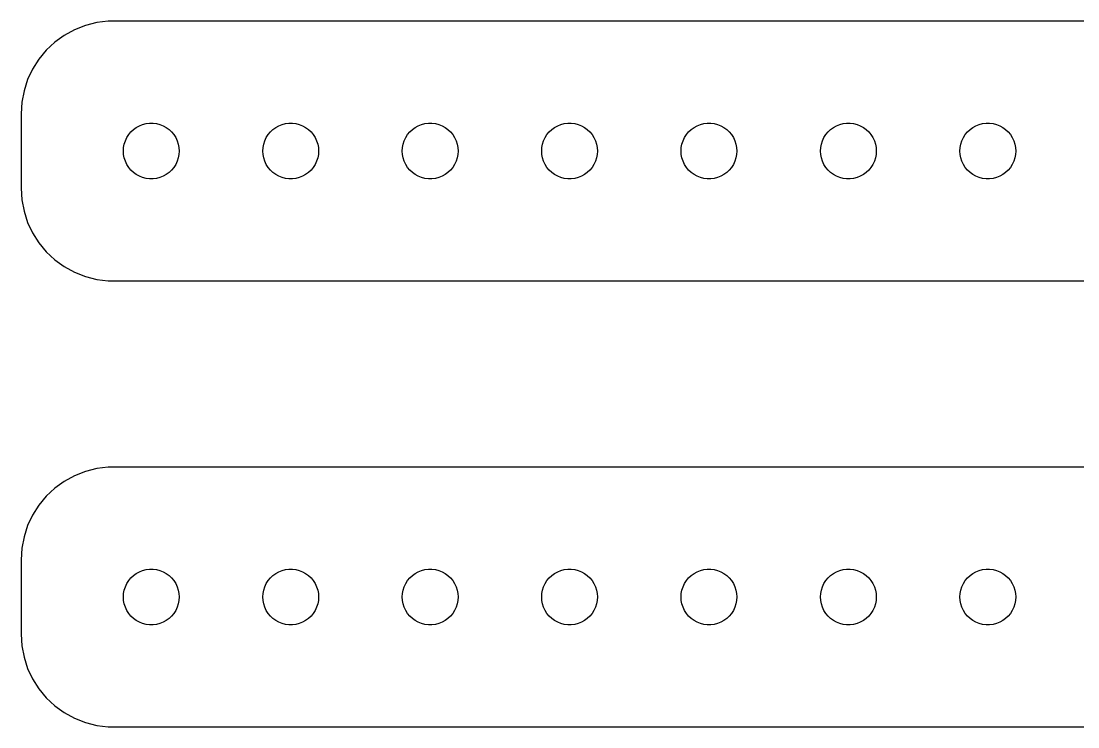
# Model space of a CAD drawing. Header units: metres. Extents: x -240 to 240, y 41 to 79.
# Drawn here: x -239.5 to -182.7, y 41 to 79 of the extents above; entities that cross this region are included whole.
import ezdxf

# ---------------------------------------------------------------- set-up
doc = ezdxf.new("R2010")
doc.units = ezdxf.units.M

msp = doc.modelspace()

# ---------------------------------------------------------------- linework, layer by layer
for p, q in [((-236.629, 78.5241), (-237.179, 78.2216)), ((-236.045, 78.7553), (-236.629, 78.5241)), ((-235.437, 78.9114), (-236.045, 78.7553)), ((-234.814, 78.9901), (-235.437, 78.9114)), ((234.814, 78.9901), (-234.814, 78.9901)), ((-237.179, 78.2216), (-237.687, 77.8526)), ((-238.145, 77.4227), (-238.545, 76.9389)), ((-237.687, 77.8526), (-238.145, 77.4227)), ((-238.545, 76.9389), (-238.882, 76.4088)), ((-238.882, 76.4088), (-239.149, 75.8406)), ((-239.149, 75.8406), (-239.343, 75.2434)), ((-239.343, 75.2434), (-239.461, 74.6267)), ((-239.461, 74.6267), (-239.5, 74)), ((-239.5, 74), (-239.5, 70)), ((-233.304, 73.2665), (-233.139, 73.3572)), ((-233.139, 73.3572), (-232.964, 73.4266)), ((-232.964, 73.4266), (-232.781, 73.4734)), ((-232.781, 73.4734), (-232.594, 73.497)), ((-232.594, 73.497), (-232.406, 73.497)), ((-232.406, 73.497), (-232.219, 73.4734)), ((-232.219, 73.4734), (-232.036, 73.4266)), ((-232.036, 73.4266), (-231.861, 73.3572)), ((-231.861, 73.3572), (-231.696, 73.2665)), ((-225.804, 73.2665), (-225.639, 73.3572)), ((-225.639, 73.3572), (-225.464, 73.4266)), ((-225.464, 73.4266), (-225.281, 73.4734)), ((-225.281, 73.4734), (-225.094, 73.497)), ((-225.094, 73.497), (-224.906, 73.497)), ((-224.906, 73.497), (-224.719, 73.4734)), ((-224.719, 73.4734), (-224.536, 73.4266)), ((-224.536, 73.4266), (-224.361, 73.3572)), ((-224.361, 73.3572), (-224.196, 73.2665)), ((-218.304, 73.2665), (-218.139, 73.3572)), ((-218.139, 73.3572), (-217.964, 73.4266)), ((-217.964, 73.4266), (-217.781, 73.4734)), ((-217.781, 73.4734), (-217.594, 73.497)), ((-217.594, 73.497), (-217.406, 73.497)), ((-217.406, 73.497), (-217.219, 73.4734)), ((-217.219, 73.4734), (-217.036, 73.4266)), ((-217.036, 73.4266), (-216.861, 73.3572)), ((-216.861, 73.3572), (-216.696, 73.2665)), ((-210.804, 73.2665), (-210.639, 73.3572)), ((-210.639, 73.3572), (-210.464, 73.4266)), ((-210.464, 73.4266), (-210.281, 73.4734)), ((-210.281, 73.4734), (-210.094, 73.497)), ((-210.094, 73.497), (-209.906, 73.497)), ((-209.906, 73.497), (-209.719, 73.4734)), ((-209.719, 73.4734), (-209.536, 73.4266)), ((-209.536, 73.4266), (-209.361, 73.3572)), ((-209.361, 73.3572), (-209.196, 73.2665)), ((-203.304, 73.2665), (-203.139, 73.3572)), ((-203.139, 73.3572), (-202.964, 73.4266)), ((-202.964, 73.4266), (-202.781, 73.4734)), ((-202.781, 73.4734), (-202.594, 73.497)), ((-202.594, 73.497), (-202.406, 73.497)), ((-202.406, 73.497), (-202.219, 73.4734)), ((-202.219, 73.4734), (-202.036, 73.4266)), ((-202.036, 73.4266), (-201.861, 73.3572)), ((-201.861, 73.3572), (-201.696, 73.2665)), ((-195.804, 73.2665), (-195.639, 73.3572)), ((-195.639, 73.3572), (-195.464, 73.4266)), ((-195.464, 73.4266), (-195.281, 73.4734)), ((-195.281, 73.4734), (-195.094, 73.497)), ((-195.094, 73.497), (-194.906, 73.497)), ((-194.906, 73.497), (-194.719, 73.4734)), ((-194.719, 73.4734), (-194.536, 73.4266)), ((-194.536, 73.4266), (-194.361, 73.3572)), ((-194.361, 73.3572), (-194.196, 73.2665)), ((-188.304, 73.2665), (-188.139, 73.3572)), ((-188.139, 73.3572), (-187.964, 73.4266)), ((-187.964, 73.4266), (-187.781, 73.4734)), ((-187.781, 73.4734), (-187.594, 73.497)), ((-187.594, 73.497), (-187.406, 73.497)), ((-187.406, 73.497), (-187.219, 73.4734)), ((-187.219, 73.4734), (-187.036, 73.4266)), ((-187.036, 73.4266), (-186.861, 73.3572)), ((-186.861, 73.3572), (-186.696, 73.2665)), ((-233.814, 72.7226), (-233.714, 72.8817)), ((-233.714, 72.8817), (-233.593, 73.0268)), ((-233.593, 73.0268), (-233.456, 73.1558)), ((-233.456, 73.1558), (-233.304, 73.2665)), ((-231.696, 73.2665), (-231.544, 73.1558)), ((-231.544, 73.1558), (-231.407, 73.0268)), ((-231.407, 73.0268), (-231.286, 72.8817)), ((-231.286, 72.8817), (-231.186, 72.7226)), ((-226.314, 72.7226), (-226.214, 72.8817)), ((-226.214, 72.8817), (-226.093, 73.0268)), ((-226.093, 73.0268), (-225.956, 73.1558)), ((-225.956, 73.1558), (-225.804, 73.2665)), ((-224.196, 73.2665), (-224.044, 73.1558)), ((-224.044, 73.1558), (-223.907, 73.0268)), ((-223.907, 73.0268), (-223.786, 72.8817)), ((-223.786, 72.8817), (-223.686, 72.7226)), ((-218.814, 72.7226), (-218.714, 72.8817)), ((-218.714, 72.8817), (-218.593, 73.0268)), ((-218.593, 73.0268), (-218.456, 73.1558)), ((-218.456, 73.1558), (-218.304, 73.2665)), ((-216.696, 73.2665), (-216.544, 73.1558)), ((-216.544, 73.1558), (-216.407, 73.0268)), ((-216.407, 73.0268), (-216.286, 72.8817)), ((-216.286, 72.8817), (-216.186, 72.7226)), ((-211.314, 72.7226), (-211.214, 72.8817)), ((-211.214, 72.8817), (-211.093, 73.0268)), ((-211.093, 73.0268), (-210.956, 73.1558)), ((-210.956, 73.1558), (-210.804, 73.2665)), ((-209.196, 73.2665), (-209.044, 73.1558)), ((-209.044, 73.1558), (-208.907, 73.0268)), ((-208.907, 73.0268), (-208.786, 72.8817)), ((-208.786, 72.8817), (-208.686, 72.7226)), ((-203.814, 72.7226), (-203.714, 72.8817)), ((-203.714, 72.8817), (-203.593, 73.0268)), ((-203.593, 73.0268), (-203.456, 73.1558)), ((-203.456, 73.1558), (-203.304, 73.2665)), ((-201.696, 73.2665), (-201.544, 73.1558)), ((-201.544, 73.1558), (-201.407, 73.0268)), ((-201.407, 73.0268), (-201.286, 72.8817)), ((-201.286, 72.8817), (-201.186, 72.7226)), ((-196.314, 72.7226), (-196.214, 72.8817)), ((-196.214, 72.8817), (-196.093, 73.0268)), ((-196.093, 73.0268), (-195.956, 73.1558)), ((-195.956, 73.1558), (-195.804, 73.2665)), ((-194.196, 73.2665), (-194.044, 73.1558)), ((-194.044, 73.1558), (-193.907, 73.0268)), ((-193.907, 73.0268), (-193.786, 72.8817)), ((-193.786, 72.8817), (-193.686, 72.7226)), ((-188.814, 72.7226), (-188.714, 72.8817)), ((-188.714, 72.8817), (-188.593, 73.0268)), ((-188.593, 73.0268), (-188.456, 73.1558)), ((-188.456, 73.1558), (-188.304, 73.2665)), ((-186.696, 73.2665), (-186.544, 73.1558)), ((-186.544, 73.1558), (-186.407, 73.0268)), ((-186.407, 73.0268), (-186.286, 72.8817)), ((-186.286, 72.8817), (-186.186, 72.7226)), ((-233.988, 72.188), (-233.953, 72.373)), ((-233.953, 72.373), (-233.895, 72.5522)), ((-233.895, 72.5522), (-233.814, 72.7226)), ((-231.186, 72.7226), (-231.105, 72.5522)), ((-231.105, 72.5522), (-231.047, 72.373)), ((-231.047, 72.373), (-231.012, 72.188)), ((-226.488, 72.188), (-226.453, 72.373)), ((-226.453, 72.373), (-226.395, 72.5522)), ((-226.395, 72.5522), (-226.314, 72.7226)), ((-223.686, 72.7226), (-223.605, 72.5522)), ((-223.605, 72.5522), (-223.547, 72.373)), ((-223.547, 72.373), (-223.512, 72.188)), ((-218.988, 72.188), (-218.953, 72.373)), ((-218.953, 72.373), (-218.895, 72.5522)), ((-218.895, 72.5522), (-218.814, 72.7226)), ((-216.186, 72.7226), (-216.105, 72.5522)), ((-216.105, 72.5522), (-216.047, 72.373)), ((-216.047, 72.373), (-216.012, 72.188)), ((-211.488, 72.188), (-211.453, 72.373)), ((-211.453, 72.373), (-211.395, 72.5522)), ((-211.395, 72.5522), (-211.314, 72.7226)), ((-208.686, 72.7226), (-208.605, 72.5522)), ((-208.605, 72.5522), (-208.547, 72.373)), ((-208.547, 72.373), (-208.512, 72.188)), ((-203.988, 72.188), (-203.953, 72.373)), ((-203.953, 72.373), (-203.895, 72.5522)), ((-203.895, 72.5522), (-203.814, 72.7226)), ((-201.186, 72.7226), (-201.105, 72.5522)), ((-201.105, 72.5522), (-201.047, 72.373)), ((-201.047, 72.373), (-201.012, 72.188)), ((-196.488, 72.188), (-196.453, 72.373)), ((-196.453, 72.373), (-196.395, 72.5522)), ((-196.395, 72.5522), (-196.314, 72.7226)), ((-193.686, 72.7226), (-193.605, 72.5522)), ((-193.605, 72.5522), (-193.547, 72.373)), ((-193.547, 72.373), (-193.512, 72.188)), ((-188.988, 72.188), (-188.953, 72.373)), ((-188.953, 72.373), (-188.895, 72.5522)), ((-188.895, 72.5522), (-188.814, 72.7226)), ((-186.186, 72.7226), (-186.105, 72.5522)), ((-186.105, 72.5522), (-186.047, 72.373)), ((-186.047, 72.373), (-186.012, 72.188)), ((-234, 72), (-233.988, 72.188)), ((-233.988, 71.812), (-234, 72)), ((-233.953, 71.627), (-233.988, 71.812)), ((-233.895, 71.4478), (-233.953, 71.627)), ((-231.047, 71.627), (-231.105, 71.4478)), ((-231.012, 71.812), (-231.047, 71.627)), ((-231.012, 72.188), (-231, 72)), ((-231, 72), (-231.012, 71.812)), ((-226.5, 72), (-226.488, 72.188)), ((-226.488, 71.812), (-226.5, 72)), ((-226.453, 71.627), (-226.488, 71.812)), ((-226.395, 71.4478), (-226.453, 71.627)), ((-223.547, 71.627), (-223.605, 71.4478)), ((-223.512, 71.812), (-223.547, 71.627)), ((-223.512, 72.188), (-223.5, 72)), ((-223.5, 72), (-223.512, 71.812)), ((-219, 72), (-218.988, 72.188)), ((-218.988, 71.812), (-219, 72)), ((-218.953, 71.627), (-218.988, 71.812)), ((-218.895, 71.4478), (-218.953, 71.627)), ((-216.047, 71.627), (-216.105, 71.4478)), ((-216.012, 71.812), (-216.047, 71.627)), ((-216.012, 72.188), (-216, 72)), ((-216, 72), (-216.012, 71.812)), ((-211.5, 72), (-211.488, 72.188)), ((-211.488, 71.812), (-211.5, 72)), ((-211.453, 71.627), (-211.488, 71.812)), ((-211.395, 71.4478), (-211.453, 71.627)), ((-208.547, 71.627), (-208.605, 71.4478)), ((-208.512, 71.812), (-208.547, 71.627)), ((-208.512, 72.188), (-208.5, 72)), ((-208.5, 72), (-208.512, 71.812)), ((-204, 72), (-203.988, 72.188)), ((-203.988, 71.812), (-204, 72)), ((-203.953, 71.627), (-203.988, 71.812)), ((-203.895, 71.4478), (-203.953, 71.627)), ((-201.047, 71.627), (-201.105, 71.4478)), ((-201.012, 71.812), (-201.047, 71.627)), ((-201.012, 72.188), (-201, 72)), ((-201, 72), (-201.012, 71.812)), ((-196.5, 72), (-196.488, 72.188)), ((-196.488, 71.812), (-196.5, 72)), ((-196.453, 71.627), (-196.488, 71.812)), ((-196.395, 71.4478), (-196.453, 71.627)), ((-193.547, 71.627), (-193.605, 71.4478)), ((-193.512, 71.812), (-193.547, 71.627)), ((-193.512, 72.188), (-193.5, 72)), ((-193.5, 72), (-193.512, 71.812)), ((-189, 72), (-188.988, 72.188)), ((-188.988, 71.812), (-189, 72)), ((-188.953, 71.627), (-188.988, 71.812)), ((-188.895, 71.4478), (-188.953, 71.627)), ((-186.047, 71.627), (-186.105, 71.4478)), ((-186.012, 71.812), (-186.047, 71.627)), ((-186.012, 72.188), (-186, 72)), ((-186, 72), (-186.012, 71.812)), ((-233.814, 71.2774), (-233.895, 71.4478)), ((-233.714, 71.1183), (-233.814, 71.2774)), ((-233.593, 70.9732), (-233.714, 71.1183)), ((-231.286, 71.1183), (-231.407, 70.9732)), ((-231.186, 71.2774), (-231.286, 71.1183)), ((-231.105, 71.4478), (-231.186, 71.2774)), ((-226.314, 71.2774), (-226.395, 71.4478)), ((-226.214, 71.1183), (-226.314, 71.2774)), ((-226.093, 70.9732), (-226.214, 71.1183)), ((-223.786, 71.1183), (-223.907, 70.9732)), ((-223.686, 71.2774), (-223.786, 71.1183)), ((-223.605, 71.4478), (-223.686, 71.2774)), ((-218.814, 71.2774), (-218.895, 71.4478)), ((-218.714, 71.1183), (-218.814, 71.2774)), ((-218.593, 70.9732), (-218.714, 71.1183)), ((-216.286, 71.1183), (-216.407, 70.9732)), ((-216.186, 71.2774), (-216.286, 71.1183)), ((-216.105, 71.4478), (-216.186, 71.2774)), ((-211.314, 71.2774), (-211.395, 71.4478)), ((-211.214, 71.1183), (-211.314, 71.2774)), ((-211.093, 70.9732), (-211.214, 71.1183)), ((-208.786, 71.1183), (-208.907, 70.9732)), ((-208.686, 71.2774), (-208.786, 71.1183)), ((-208.605, 71.4478), (-208.686, 71.2774)), ((-203.814, 71.2774), (-203.895, 71.4478)), ((-203.714, 71.1183), (-203.814, 71.2774)), ((-203.593, 70.9732), (-203.714, 71.1183)), ((-201.286, 71.1183), (-201.407, 70.9732)), ((-201.186, 71.2774), (-201.286, 71.1183)), ((-201.105, 71.4478), (-201.186, 71.2774)), ((-196.314, 71.2774), (-196.395, 71.4478)), ((-196.214, 71.1183), (-196.314, 71.2774)), ((-196.093, 70.9732), (-196.214, 71.1183)), ((-193.786, 71.1183), (-193.907, 70.9732)), ((-193.686, 71.2774), (-193.786, 71.1183)), ((-193.605, 71.4478), (-193.686, 71.2774)), ((-188.814, 71.2774), (-188.895, 71.4478)), ((-188.714, 71.1183), (-188.814, 71.2774)), ((-188.593, 70.9732), (-188.714, 71.1183)), ((-186.286, 71.1183), (-186.407, 70.9732)), ((-186.186, 71.2774), (-186.286, 71.1183)), ((-186.105, 71.4478), (-186.186, 71.2774)), ((-233.456, 70.8442), (-233.593, 70.9732)), ((-233.304, 70.7335), (-233.456, 70.8442)), ((-233.139, 70.6428), (-233.304, 70.7335)), ((-232.964, 70.5734), (-233.139, 70.6428)), ((-232.781, 70.5266), (-232.964, 70.5734)), ((-232.594, 70.503), (-232.781, 70.5266)), ((-232.406, 70.503), (-232.594, 70.503)), ((-232.219, 70.5266), (-232.406, 70.503)), ((-232.036, 70.5734), (-232.219, 70.5266)), ((-231.861, 70.6428), (-232.036, 70.5734)), ((-231.696, 70.7335), (-231.861, 70.6428)), ((-231.544, 70.8442), (-231.696, 70.7335)), ((-231.407, 70.9732), (-231.544, 70.8442)), ((-225.956, 70.8442), (-226.093, 70.9732)), ((-225.804, 70.7335), (-225.956, 70.8442)), ((-225.639, 70.6428), (-225.804, 70.7335)), ((-225.464, 70.5734), (-225.639, 70.6428)), ((-225.281, 70.5266), (-225.464, 70.5734)), ((-225.094, 70.503), (-225.281, 70.5266)), ((-224.906, 70.503), (-225.094, 70.503)), ((-224.719, 70.5266), (-224.906, 70.503)), ((-224.536, 70.5734), (-224.719, 70.5266)), ((-224.361, 70.6428), (-224.536, 70.5734)), ((-224.196, 70.7335), (-224.361, 70.6428)), ((-224.044, 70.8442), (-224.196, 70.7335)), ((-223.907, 70.9732), (-224.044, 70.8442)), ((-218.456, 70.8442), (-218.593, 70.9732)), ((-218.304, 70.7335), (-218.456, 70.8442)), ((-218.139, 70.6428), (-218.304, 70.7335)), ((-217.964, 70.5734), (-218.139, 70.6428)), ((-217.781, 70.5266), (-217.964, 70.5734)), ((-217.594, 70.503), (-217.781, 70.5266)), ((-217.406, 70.503), (-217.594, 70.503)), ((-217.219, 70.5266), (-217.406, 70.503)), ((-217.036, 70.5734), (-217.219, 70.5266)), ((-216.861, 70.6428), (-217.036, 70.5734)), ((-216.696, 70.7335), (-216.861, 70.6428)), ((-216.544, 70.8442), (-216.696, 70.7335)), ((-216.407, 70.9732), (-216.544, 70.8442)), ((-210.956, 70.8442), (-211.093, 70.9732)), ((-210.804, 70.7335), (-210.956, 70.8442)), ((-210.639, 70.6428), (-210.804, 70.7335)), ((-210.464, 70.5734), (-210.639, 70.6428)), ((-210.281, 70.5266), (-210.464, 70.5734)), ((-210.094, 70.503), (-210.281, 70.5266)), ((-209.906, 70.503), (-210.094, 70.503)), ((-209.719, 70.5266), (-209.906, 70.503)), ((-209.536, 70.5734), (-209.719, 70.5266)), ((-209.361, 70.6428), (-209.536, 70.5734)), ((-209.196, 70.7335), (-209.361, 70.6428)), ((-209.044, 70.8442), (-209.196, 70.7335)), ((-208.907, 70.9732), (-209.044, 70.8442)), ((-203.456, 70.8442), (-203.593, 70.9732)), ((-203.304, 70.7335), (-203.456, 70.8442)), ((-203.139, 70.6428), (-203.304, 70.7335)), ((-202.964, 70.5734), (-203.139, 70.6428)), ((-202.781, 70.5266), (-202.964, 70.5734)), ((-202.594, 70.503), (-202.781, 70.5266)), ((-202.406, 70.503), (-202.594, 70.503)), ((-202.219, 70.5266), (-202.406, 70.503)), ((-202.036, 70.5734), (-202.219, 70.5266)), ((-201.861, 70.6428), (-202.036, 70.5734)), ((-201.696, 70.7335), (-201.861, 70.6428)), ((-201.544, 70.8442), (-201.696, 70.7335)), ((-201.407, 70.9732), (-201.544, 70.8442)), ((-195.956, 70.8442), (-196.093, 70.9732)), ((-195.804, 70.7335), (-195.956, 70.8442)), ((-195.639, 70.6428), (-195.804, 70.7335)), ((-195.464, 70.5734), (-195.639, 70.6428)), ((-195.281, 70.5266), (-195.464, 70.5734)), ((-195.094, 70.503), (-195.281, 70.5266)), ((-194.906, 70.503), (-195.094, 70.503)), ((-194.719, 70.5266), (-194.906, 70.503)), ((-194.536, 70.5734), (-194.719, 70.5266)), ((-194.361, 70.6428), (-194.536, 70.5734)), ((-194.196, 70.7335), (-194.361, 70.6428)), ((-194.044, 70.8442), (-194.196, 70.7335)), ((-193.907, 70.9732), (-194.044, 70.8442)), ((-188.456, 70.8442), (-188.593, 70.9732)), ((-188.304, 70.7335), (-188.456, 70.8442)), ((-188.139, 70.6428), (-188.304, 70.7335)), ((-187.964, 70.5734), (-188.139, 70.6428)), ((-187.781, 70.5266), (-187.964, 70.5734)), ((-187.594, 70.503), (-187.781, 70.5266)), ((-187.406, 70.503), (-187.594, 70.503)), ((-187.219, 70.5266), (-187.406, 70.503)), ((-187.036, 70.5734), (-187.219, 70.5266)), ((-186.861, 70.6428), (-187.036, 70.5734)), ((-186.696, 70.7335), (-186.861, 70.6428)), ((-186.544, 70.8442), (-186.696, 70.7335)), ((-186.407, 70.9732), (-186.544, 70.8442)), ((-239.5, 70), (-239.461, 69.3733)), ((-239.461, 69.3733), (-239.343, 68.7566)), ((-239.343, 68.7566), (-239.149, 68.1594)), ((-239.149, 68.1594), (-238.882, 67.5912)), ((-238.882, 67.5912), (-238.545, 67.0611)), ((-238.545, 67.0611), (-238.145, 66.5773)), ((-238.145, 66.5773), (-237.687, 66.1474)), ((-237.687, 66.1474), (-237.179, 65.7784)), ((-237.179, 65.7784), (-236.629, 65.4759)), ((-236.629, 65.4759), (-236.045, 65.2447)), ((-236.045, 65.2447), (-235.437, 65.0886)), ((-235.437, 65.0886), (-234.814, 65.0099)), ((-234.814, 65.0099), (234.814, 65.0099)), ((-236.045, 54.7553), (-236.629, 54.5241)), ((-235.437, 54.9114), (-236.045, 54.7553)), ((-234.814, 54.9901), (-235.437, 54.9114)), ((234.814, 54.9901), (-234.814, 54.9901)), ((-237.179, 54.2216), (-237.687, 53.8526)), ((-236.629, 54.5241), (-237.179, 54.2216)), ((-237.687, 53.8526), (-238.145, 53.4227)), ((-238.545, 52.9389), (-238.882, 52.4088)), ((-238.145, 53.4227), (-238.545, 52.9389)), ((-238.882, 52.4088), (-239.149, 51.8406)), ((-239.149, 51.8406), (-239.343, 51.2434)), ((-239.343, 51.2434), (-239.461, 50.6267)), ((-239.461, 50.6267), (-239.5, 50)), ((-239.5, 50), (-239.5, 46)), ((-232.964, 49.4266), (-232.781, 49.4734)), ((-232.781, 49.4734), (-232.594, 49.497)), ((-232.594, 49.497), (-232.406, 49.497)), ((-232.406, 49.497), (-232.219, 49.4734)), ((-232.219, 49.4734), (-232.036, 49.4266)), ((-225.464, 49.4266), (-225.281, 49.4734)), ((-225.281, 49.4734), (-225.094, 49.497)), ((-225.094, 49.497), (-224.906, 49.497)), ((-224.906, 49.497), (-224.719, 49.4734)), ((-224.719, 49.4734), (-224.536, 49.4266)), ((-217.964, 49.4266), (-217.781, 49.4734)), ((-217.781, 49.4734), (-217.594, 49.497)), ((-217.594, 49.497), (-217.406, 49.497)), ((-217.406, 49.497), (-217.219, 49.4734)), ((-217.219, 49.4734), (-217.036, 49.4266)), ((-210.464, 49.4266), (-210.281, 49.4734)), ((-210.281, 49.4734), (-210.094, 49.497)), ((-210.094, 49.497), (-209.906, 49.497)), ((-209.906, 49.497), (-209.719, 49.4734)), ((-209.719, 49.4734), (-209.536, 49.4266)), ((-202.964, 49.4266), (-202.781, 49.4734)), ((-202.781, 49.4734), (-202.594, 49.497)), ((-202.594, 49.497), (-202.406, 49.497)), ((-202.406, 49.497), (-202.219, 49.4734)), ((-202.219, 49.4734), (-202.036, 49.4266)), ((-195.464, 49.4266), (-195.281, 49.4734)), ((-195.281, 49.4734), (-195.094, 49.497)), ((-195.094, 49.497), (-194.906, 49.497)), ((-194.906, 49.497), (-194.719, 49.4734)), ((-194.719, 49.4734), (-194.536, 49.4266)), ((-187.964, 49.4266), (-187.781, 49.4734)), ((-187.781, 49.4734), (-187.594, 49.497)), ((-187.594, 49.497), (-187.406, 49.497)), ((-187.406, 49.497), (-187.219, 49.4734)), ((-187.219, 49.4734), (-187.036, 49.4266)), ((-233.714, 48.8817), (-233.593, 49.0268)), ((-233.593, 49.0268), (-233.456, 49.1558)), ((-233.456, 49.1558), (-233.304, 49.2665)), ((-233.304, 49.2665), (-233.139, 49.3572)), ((-233.139, 49.3572), (-232.964, 49.4266)), ((-232.036, 49.4266), (-231.861, 49.3572)), ((-231.861, 49.3572), (-231.696, 49.2665)), ((-231.696, 49.2665), (-231.544, 49.1558)), ((-231.544, 49.1558), (-231.407, 49.0268)), ((-231.407, 49.0268), (-231.286, 48.8817)), ((-226.214, 48.8817), (-226.093, 49.0268)), ((-226.093, 49.0268), (-225.956, 49.1558)), ((-225.956, 49.1558), (-225.804, 49.2665)), ((-225.804, 49.2665), (-225.639, 49.3572)), ((-225.639, 49.3572), (-225.464, 49.4266)), ((-224.536, 49.4266), (-224.361, 49.3572)), ((-224.361, 49.3572), (-224.196, 49.2665)), ((-224.196, 49.2665), (-224.044, 49.1558)), ((-224.044, 49.1558), (-223.907, 49.0268)), ((-223.907, 49.0268), (-223.786, 48.8817)), ((-218.714, 48.8817), (-218.593, 49.0268)), ((-218.593, 49.0268), (-218.456, 49.1558)), ((-218.456, 49.1558), (-218.304, 49.2665)), ((-218.304, 49.2665), (-218.139, 49.3572)), ((-218.139, 49.3572), (-217.964, 49.4266)), ((-217.036, 49.4266), (-216.861, 49.3572)), ((-216.861, 49.3572), (-216.696, 49.2665)), ((-216.696, 49.2665), (-216.544, 49.1558)), ((-216.544, 49.1558), (-216.407, 49.0268)), ((-216.407, 49.0268), (-216.286, 48.8817)), ((-211.214, 48.8817), (-211.093, 49.0268)), ((-211.093, 49.0268), (-210.956, 49.1558)), ((-210.956, 49.1558), (-210.804, 49.2665)), ((-210.804, 49.2665), (-210.639, 49.3572)), ((-210.639, 49.3572), (-210.464, 49.4266)), ((-209.536, 49.4266), (-209.361, 49.3572)), ((-209.361, 49.3572), (-209.196, 49.2665)), ((-209.196, 49.2665), (-209.044, 49.1558)), ((-209.044, 49.1558), (-208.907, 49.0268)), ((-208.907, 49.0268), (-208.786, 48.8817)), ((-203.714, 48.8817), (-203.593, 49.0268)), ((-203.593, 49.0268), (-203.456, 49.1558)), ((-203.456, 49.1558), (-203.304, 49.2665)), ((-203.304, 49.2665), (-203.139, 49.3572)), ((-203.139, 49.3572), (-202.964, 49.4266)), ((-202.036, 49.4266), (-201.861, 49.3572)), ((-201.861, 49.3572), (-201.696, 49.2665)), ((-201.696, 49.2665), (-201.544, 49.1558)), ((-201.544, 49.1558), (-201.407, 49.0268)), ((-201.407, 49.0268), (-201.286, 48.8817)), ((-196.214, 48.8817), (-196.093, 49.0268)), ((-196.093, 49.0268), (-195.956, 49.1558)), ((-195.956, 49.1558), (-195.804, 49.2665)), ((-195.804, 49.2665), (-195.639, 49.3572)), ((-195.639, 49.3572), (-195.464, 49.4266)), ((-194.536, 49.4266), (-194.361, 49.3572)), ((-194.361, 49.3572), (-194.196, 49.2665)), ((-194.196, 49.2665), (-194.044, 49.1558)), ((-194.044, 49.1558), (-193.907, 49.0268)), ((-193.907, 49.0268), (-193.786, 48.8817)), ((-188.714, 48.8817), (-188.593, 49.0268)), ((-188.593, 49.0268), (-188.456, 49.1558)), ((-188.456, 49.1558), (-188.304, 49.2665)), ((-188.304, 49.2665), (-188.139, 49.3572)), ((-188.139, 49.3572), (-187.964, 49.4266)), ((-187.036, 49.4266), (-186.861, 49.3572)), ((-186.861, 49.3572), (-186.696, 49.2665)), ((-186.696, 49.2665), (-186.544, 49.1558)), ((-186.544, 49.1558), (-186.407, 49.0268)), ((-186.407, 49.0268), (-186.286, 48.8817)), ((-233.988, 48.188), (-233.953, 48.373)), ((-233.953, 48.373), (-233.895, 48.5522)), ((-233.895, 48.5522), (-233.814, 48.7226)), ((-233.814, 48.7226), (-233.714, 48.8817)), ((-231.286, 48.8817), (-231.186, 48.7226)), ((-231.186, 48.7226), (-231.105, 48.5522)), ((-231.105, 48.5522), (-231.047, 48.373)), ((-231.047, 48.373), (-231.012, 48.188)), ((-226.488, 48.188), (-226.453, 48.373)), ((-226.453, 48.373), (-226.395, 48.5522)), ((-226.395, 48.5522), (-226.314, 48.7226)), ((-226.314, 48.7226), (-226.214, 48.8817)), ((-223.786, 48.8817), (-223.686, 48.7226)), ((-223.686, 48.7226), (-223.605, 48.5522)), ((-223.605, 48.5522), (-223.547, 48.373)), ((-223.547, 48.373), (-223.512, 48.188)), ((-218.988, 48.188), (-218.953, 48.373)), ((-218.953, 48.373), (-218.895, 48.5522)), ((-218.895, 48.5522), (-218.814, 48.7226)), ((-218.814, 48.7226), (-218.714, 48.8817)), ((-216.286, 48.8817), (-216.186, 48.7226)), ((-216.186, 48.7226), (-216.105, 48.5522)), ((-216.105, 48.5522), (-216.047, 48.373)), ((-216.047, 48.373), (-216.012, 48.188)), ((-211.488, 48.188), (-211.453, 48.373)), ((-211.453, 48.373), (-211.395, 48.5522)), ((-211.395, 48.5522), (-211.314, 48.7226)), ((-211.314, 48.7226), (-211.214, 48.8817)), ((-208.786, 48.8817), (-208.686, 48.7226)), ((-208.686, 48.7226), (-208.605, 48.5522)), ((-208.605, 48.5522), (-208.547, 48.373)), ((-208.547, 48.373), (-208.512, 48.188)), ((-203.988, 48.188), (-203.953, 48.373)), ((-203.953, 48.373), (-203.895, 48.5522)), ((-203.895, 48.5522), (-203.814, 48.7226)), ((-203.814, 48.7226), (-203.714, 48.8817)), ((-201.286, 48.8817), (-201.186, 48.7226)), ((-201.186, 48.7226), (-201.105, 48.5522)), ((-201.105, 48.5522), (-201.047, 48.373)), ((-201.047, 48.373), (-201.012, 48.188)), ((-196.488, 48.188), (-196.453, 48.373)), ((-196.453, 48.373), (-196.395, 48.5522)), ((-196.395, 48.5522), (-196.314, 48.7226)), ((-196.314, 48.7226), (-196.214, 48.8817)), ((-193.786, 48.8817), (-193.686, 48.7226)), ((-193.686, 48.7226), (-193.605, 48.5522)), ((-193.605, 48.5522), (-193.547, 48.373)), ((-193.547, 48.373), (-193.512, 48.188)), ((-188.988, 48.188), (-188.953, 48.373)), ((-188.953, 48.373), (-188.895, 48.5522)), ((-188.895, 48.5522), (-188.814, 48.7226)), ((-188.814, 48.7226), (-188.714, 48.8817)), ((-186.286, 48.8817), (-186.186, 48.7226)), ((-186.186, 48.7226), (-186.105, 48.5522)), ((-186.105, 48.5522), (-186.047, 48.373)), ((-186.047, 48.373), (-186.012, 48.188)), ((-234, 48), (-233.988, 48.188)), ((-233.988, 47.812), (-234, 48)), ((-233.953, 47.627), (-233.988, 47.812)), ((-231.012, 47.812), (-231.047, 47.627)), ((-231.012, 48.188), (-231, 48)), ((-231, 48), (-231.012, 47.812)), ((-226.5, 48), (-226.488, 48.188)), ((-226.488, 47.812), (-226.5, 48)), ((-226.453, 47.627), (-226.488, 47.812)), ((-223.512, 47.812), (-223.547, 47.627)), ((-223.512, 48.188), (-223.5, 48)), ((-223.5, 48), (-223.512, 47.812)), ((-219, 48), (-218.988, 48.188)), ((-218.988, 47.812), (-219, 48)), ((-218.953, 47.627), (-218.988, 47.812)), ((-216.012, 47.812), (-216.047, 47.627)), ((-216.012, 48.188), (-216, 48)), ((-216, 48), (-216.012, 47.812)), ((-211.5, 48), (-211.488, 48.188)), ((-211.488, 47.812), (-211.5, 48)), ((-211.453, 47.627), (-211.488, 47.812)), ((-208.512, 47.812), (-208.547, 47.627)), ((-208.512, 48.188), (-208.5, 48)), ((-208.5, 48), (-208.512, 47.812)), ((-204, 48), (-203.988, 48.188)), ((-203.988, 47.812), (-204, 48)), ((-203.953, 47.627), (-203.988, 47.812)), ((-201.012, 47.812), (-201.047, 47.627)), ((-201.012, 48.188), (-201, 48)), ((-201, 48), (-201.012, 47.812)), ((-196.5, 48), (-196.488, 48.188)), ((-196.488, 47.812), (-196.5, 48)), ((-196.453, 47.627), (-196.488, 47.812)), ((-193.512, 47.812), (-193.547, 47.627)), ((-193.512, 48.188), (-193.5, 48)), ((-193.5, 48), (-193.512, 47.812)), ((-189, 48), (-188.988, 48.188)), ((-188.988, 47.812), (-189, 48)), ((-188.953, 47.627), (-188.988, 47.812)), ((-186.012, 47.812), (-186.047, 47.627)), ((-186.012, 48.188), (-186, 48)), ((-186, 48), (-186.012, 47.812)), ((-233.895, 47.4478), (-233.953, 47.627)), ((-233.814, 47.2774), (-233.895, 47.4478)), ((-233.714, 47.1183), (-233.814, 47.2774)), ((-231.186, 47.2774), (-231.286, 47.1183)), ((-231.105, 47.4478), (-231.186, 47.2774)), ((-231.047, 47.627), (-231.105, 47.4478)), ((-226.395, 47.4478), (-226.453, 47.627)), ((-226.314, 47.2774), (-226.395, 47.4478)), ((-226.214, 47.1183), (-226.314, 47.2774)), ((-223.686, 47.2774), (-223.786, 47.1183)), ((-223.605, 47.4478), (-223.686, 47.2774)), ((-223.547, 47.627), (-223.605, 47.4478)), ((-218.895, 47.4478), (-218.953, 47.627)), ((-218.814, 47.2774), (-218.895, 47.4478)), ((-218.714, 47.1183), (-218.814, 47.2774)), ((-216.186, 47.2774), (-216.286, 47.1183)), ((-216.105, 47.4478), (-216.186, 47.2774)), ((-216.047, 47.627), (-216.105, 47.4478)), ((-211.395, 47.4478), (-211.453, 47.627)), ((-211.314, 47.2774), (-211.395, 47.4478)), ((-211.214, 47.1183), (-211.314, 47.2774)), ((-208.686, 47.2774), (-208.786, 47.1183)), ((-208.605, 47.4478), (-208.686, 47.2774)), ((-208.547, 47.627), (-208.605, 47.4478)), ((-203.895, 47.4478), (-203.953, 47.627)), ((-203.814, 47.2774), (-203.895, 47.4478)), ((-203.714, 47.1183), (-203.814, 47.2774)), ((-201.186, 47.2774), (-201.286, 47.1183)), ((-201.105, 47.4478), (-201.186, 47.2774)), ((-201.047, 47.627), (-201.105, 47.4478)), ((-196.395, 47.4478), (-196.453, 47.627)), ((-196.314, 47.2774), (-196.395, 47.4478)), ((-196.214, 47.1183), (-196.314, 47.2774)), ((-193.686, 47.2774), (-193.786, 47.1183)), ((-193.605, 47.4478), (-193.686, 47.2774)), ((-193.547, 47.627), (-193.605, 47.4478)), ((-188.895, 47.4478), (-188.953, 47.627)), ((-188.814, 47.2774), (-188.895, 47.4478)), ((-188.714, 47.1183), (-188.814, 47.2774)), ((-186.186, 47.2774), (-186.286, 47.1183)), ((-186.105, 47.4478), (-186.186, 47.2774)), ((-186.047, 47.627), (-186.105, 47.4478)), ((-233.593, 46.9732), (-233.714, 47.1183)), ((-233.456, 46.8442), (-233.593, 46.9732)), ((-233.304, 46.7335), (-233.456, 46.8442)), ((-233.139, 46.6428), (-233.304, 46.7335)), ((-232.964, 46.5734), (-233.139, 46.6428)), ((-231.861, 46.6428), (-232.036, 46.5734)), ((-231.696, 46.7335), (-231.861, 46.6428)), ((-231.544, 46.8442), (-231.696, 46.7335)), ((-231.407, 46.9732), (-231.544, 46.8442)), ((-231.286, 47.1183), (-231.407, 46.9732)), ((-226.093, 46.9732), (-226.214, 47.1183)), ((-225.956, 46.8442), (-226.093, 46.9732)), ((-225.804, 46.7335), (-225.956, 46.8442)), ((-225.639, 46.6428), (-225.804, 46.7335)), ((-225.464, 46.5734), (-225.639, 46.6428)), ((-224.361, 46.6428), (-224.536, 46.5734)), ((-224.196, 46.7335), (-224.361, 46.6428)), ((-224.044, 46.8442), (-224.196, 46.7335)), ((-223.907, 46.9732), (-224.044, 46.8442)), ((-223.786, 47.1183), (-223.907, 46.9732)), ((-218.593, 46.9732), (-218.714, 47.1183)), ((-218.456, 46.8442), (-218.593, 46.9732)), ((-218.304, 46.7335), (-218.456, 46.8442)), ((-218.139, 46.6428), (-218.304, 46.7335)), ((-217.964, 46.5734), (-218.139, 46.6428)), ((-216.861, 46.6428), (-217.036, 46.5734)), ((-216.696, 46.7335), (-216.861, 46.6428)), ((-216.544, 46.8442), (-216.696, 46.7335)), ((-216.407, 46.9732), (-216.544, 46.8442)), ((-216.286, 47.1183), (-216.407, 46.9732)), ((-211.093, 46.9732), (-211.214, 47.1183)), ((-210.956, 46.8442), (-211.093, 46.9732)), ((-210.804, 46.7335), (-210.956, 46.8442)), ((-210.639, 46.6428), (-210.804, 46.7335)), ((-210.464, 46.5734), (-210.639, 46.6428)), ((-209.361, 46.6428), (-209.536, 46.5734)), ((-209.196, 46.7335), (-209.361, 46.6428)), ((-209.044, 46.8442), (-209.196, 46.7335)), ((-208.907, 46.9732), (-209.044, 46.8442)), ((-208.786, 47.1183), (-208.907, 46.9732)), ((-203.593, 46.9732), (-203.714, 47.1183)), ((-203.456, 46.8442), (-203.593, 46.9732)), ((-203.304, 46.7335), (-203.456, 46.8442)), ((-203.139, 46.6428), (-203.304, 46.7335)), ((-202.964, 46.5734), (-203.139, 46.6428)), ((-201.861, 46.6428), (-202.036, 46.5734)), ((-201.696, 46.7335), (-201.861, 46.6428)), ((-201.544, 46.8442), (-201.696, 46.7335)), ((-201.407, 46.9732), (-201.544, 46.8442)), ((-201.286, 47.1183), (-201.407, 46.9732)), ((-196.093, 46.9732), (-196.214, 47.1183)), ((-195.956, 46.8442), (-196.093, 46.9732)), ((-195.804, 46.7335), (-195.956, 46.8442)), ((-195.639, 46.6428), (-195.804, 46.7335)), ((-195.464, 46.5734), (-195.639, 46.6428)), ((-194.361, 46.6428), (-194.536, 46.5734)), ((-194.196, 46.7335), (-194.361, 46.6428)), ((-194.044, 46.8442), (-194.196, 46.7335)), ((-193.907, 46.9732), (-194.044, 46.8442)), ((-193.786, 47.1183), (-193.907, 46.9732)), ((-188.593, 46.9732), (-188.714, 47.1183)), ((-188.456, 46.8442), (-188.593, 46.9732)), ((-188.304, 46.7335), (-188.456, 46.8442)), ((-188.139, 46.6428), (-188.304, 46.7335)), ((-187.964, 46.5734), (-188.139, 46.6428)), ((-186.861, 46.6428), (-187.036, 46.5734)), ((-186.696, 46.7335), (-186.861, 46.6428)), ((-186.544, 46.8442), (-186.696, 46.7335)), ((-186.407, 46.9732), (-186.544, 46.8442)), ((-186.286, 47.1183), (-186.407, 46.9732)), ((-232.781, 46.5266), (-232.964, 46.5734)), ((-232.594, 46.503), (-232.781, 46.5266)), ((-232.406, 46.503), (-232.594, 46.503)), ((-232.219, 46.5266), (-232.406, 46.503)), ((-232.036, 46.5734), (-232.219, 46.5266)), ((-225.281, 46.5266), (-225.464, 46.5734)), ((-225.094, 46.503), (-225.281, 46.5266)), ((-224.906, 46.503), (-225.094, 46.503)), ((-224.719, 46.5266), (-224.906, 46.503)), ((-224.536, 46.5734), (-224.719, 46.5266)), ((-217.781, 46.5266), (-217.964, 46.5734)), ((-217.594, 46.503), (-217.781, 46.5266)), ((-217.406, 46.503), (-217.594, 46.503)), ((-217.219, 46.5266), (-217.406, 46.503)), ((-217.036, 46.5734), (-217.219, 46.5266)), ((-210.281, 46.5266), (-210.464, 46.5734)), ((-210.094, 46.503), (-210.281, 46.5266)), ((-209.906, 46.503), (-210.094, 46.503)), ((-209.719, 46.5266), (-209.906, 46.503)), ((-209.536, 46.5734), (-209.719, 46.5266)), ((-202.781, 46.5266), (-202.964, 46.5734)), ((-202.594, 46.503), (-202.781, 46.5266)), ((-202.406, 46.503), (-202.594, 46.503)), ((-202.219, 46.5266), (-202.406, 46.503)), ((-202.036, 46.5734), (-202.219, 46.5266)), ((-195.281, 46.5266), (-195.464, 46.5734)), ((-195.094, 46.503), (-195.281, 46.5266)), ((-194.906, 46.503), (-195.094, 46.503)), ((-194.719, 46.5266), (-194.906, 46.503)), ((-194.536, 46.5734), (-194.719, 46.5266)), ((-187.781, 46.5266), (-187.964, 46.5734)), ((-187.594, 46.503), (-187.781, 46.5266)), ((-187.406, 46.503), (-187.594, 46.503)), ((-187.219, 46.5266), (-187.406, 46.503)), ((-187.036, 46.5734), (-187.219, 46.5266)), ((-239.5, 46), (-239.461, 45.3733)), ((-239.461, 45.3733), (-239.343, 44.7566)), ((-239.343, 44.7566), (-239.149, 44.1594)), ((-239.149, 44.1594), (-238.882, 43.5912)), ((-238.882, 43.5912), (-238.545, 43.0611)), ((-238.545, 43.0611), (-238.145, 42.5773)), ((-238.145, 42.5773), (-237.687, 42.1474)), ((-237.687, 42.1474), (-237.179, 41.7784)), ((-237.179, 41.7784), (-236.629, 41.4759)), ((-236.629, 41.4759), (-236.045, 41.2447)), ((-236.045, 41.2447), (-235.437, 41.0886)), ((-235.437, 41.0886), (-234.814, 41.0099)), ((-234.814, 41.0099), (234.814, 41.0099))]:
    msp.add_line(p, q)

doc.saveas('drawing.dxf')
